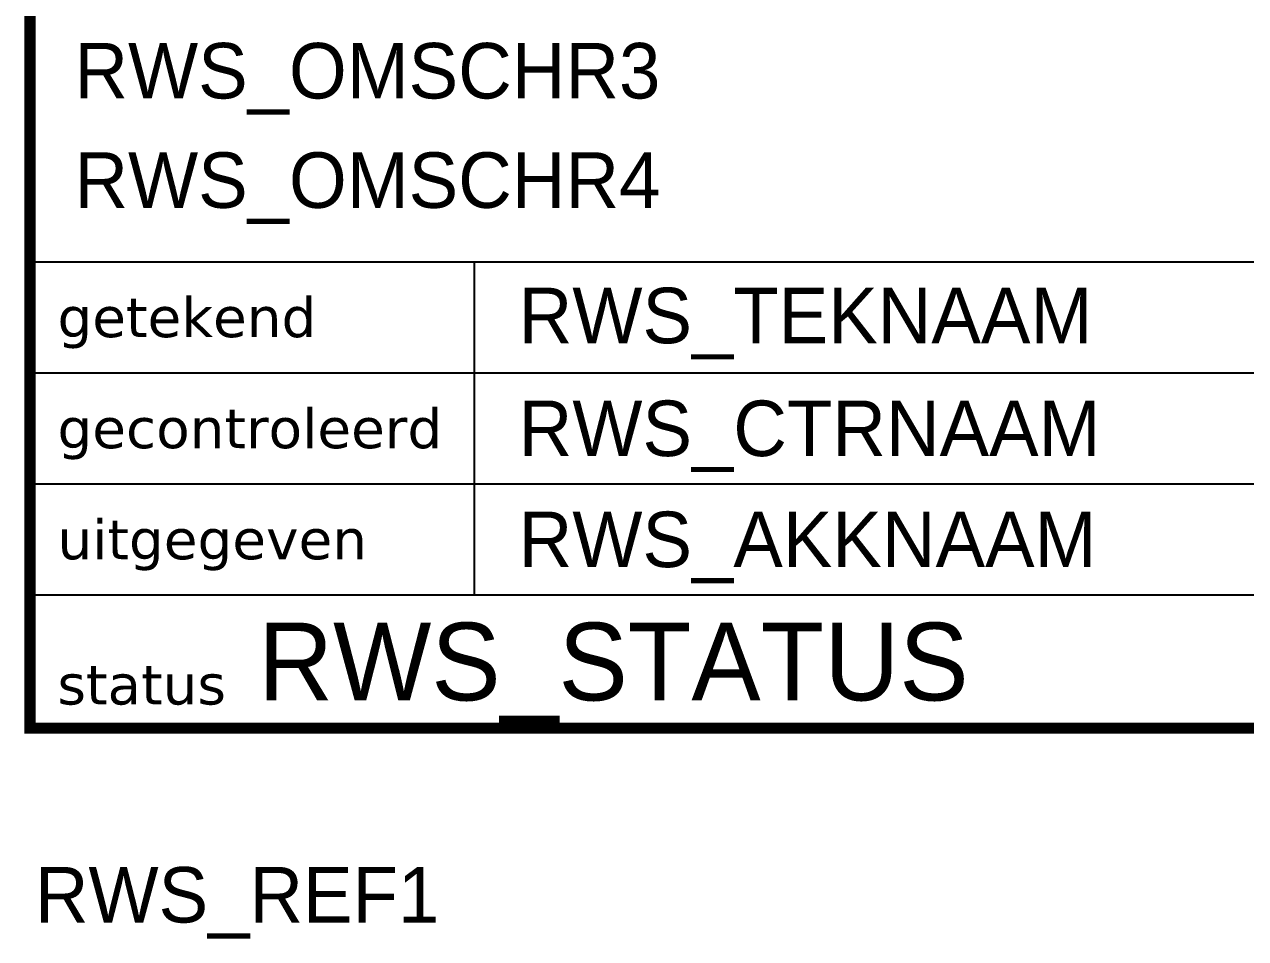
# Model space of a CAD drawing. Extents: x -170 to 15, y -9 to 70.
# Drawn here: x -170.2 to -115.3, y -9.5 to 31.7 of the extents above; entities that cross this region are included whole.
import ezdxf

# ---------------------------------------------------------------- set-up
doc = ezdxf.new("R2010")
doc.units = 0
doc.header["$MEASUREMENT"] = 0
for name, color, linetype in [('TO-XX-STEMPEL', 7, 'CONTINUOUS'), ('TO-XX-T18_1', 7, 'CONTINUOUS'), ('TO-XX-T25_1', 7, 'CONTINUOUS'), ('TO-XX-T35_1', 7, 'CONTINUOUS')]:
    doc.layers.add(name, color=color, linetype=linetype)
doc.styles.add('RIJKSHUISSTIJL', font='verdana.TTF', dxfattribs={"height": 1.8})
doc.styles.add('RTW_ISO', font='iso-rtw.shx')

msp = doc.modelspace()

# ---------------------------------------------------------------- linework, layer by layer
at = {"layer": 'TO-XX-STEMPEL'}
for p, q in [((-170, 21), (0, 21)), ((-150, 21), (-150, 6)), ((-170, 16), (-75, 16)), ((-170, 11), (-75, 11)), ((-170, 6), (0, 6))]:
    msp.add_line(p, q, dxfattribs=at)
at = {"layer": 'TO-XX-STEMPEL', "const_width": 0.5}
msp.add_lwpolyline([(0, 0), (0, 70), (-170, 70), (-170, 0), (0, 0)], dxfattribs=at)

# ---------------------------------------------------------------- texts
at = {"layer": 'TO-XX-T18_1', "style": 'RIJKSHUISSTIJL'}
for s, p in [('getekend', (-168.764, 17.606)), ('gecontroleerd', (-168.764, 12.606)), ('uitgegeven', (-168.764, 7.606)), ('status', (-168.764, 1.068))]:
    msp.add_text(s, height=1.8, dxfattribs=at).set_placement(p)
at = {"layer": 'TO-XX-T25_1', "style": 'RTW_ISO', "flags": 8}
for tag, p in [('RWS_OMSCHR3', (-168, 28.35)), ('RWS_OMSCHR4', (-168, 23.425)), ('RWS_TEKNAAM', (-148, 17.33)), ('RWS_CTRNAAM', (-148, 12.25)), ('RWS_AKKNAAM', (-148, 7.25)), ('RWS_REF1', (-169.781, -8.75))]:
    msp.add_attdef(tag, p, '', height=2.5, dxfattribs=at)
at = {"layer": 'TO-XX-T35_1', "style": 'RTW_ISO', "flags": 8}
msp.add_attdef('RWS_STATUS', (-159.733, 1.25), '', height=3.5, dxfattribs=at)

doc.saveas('drawing.dxf')
